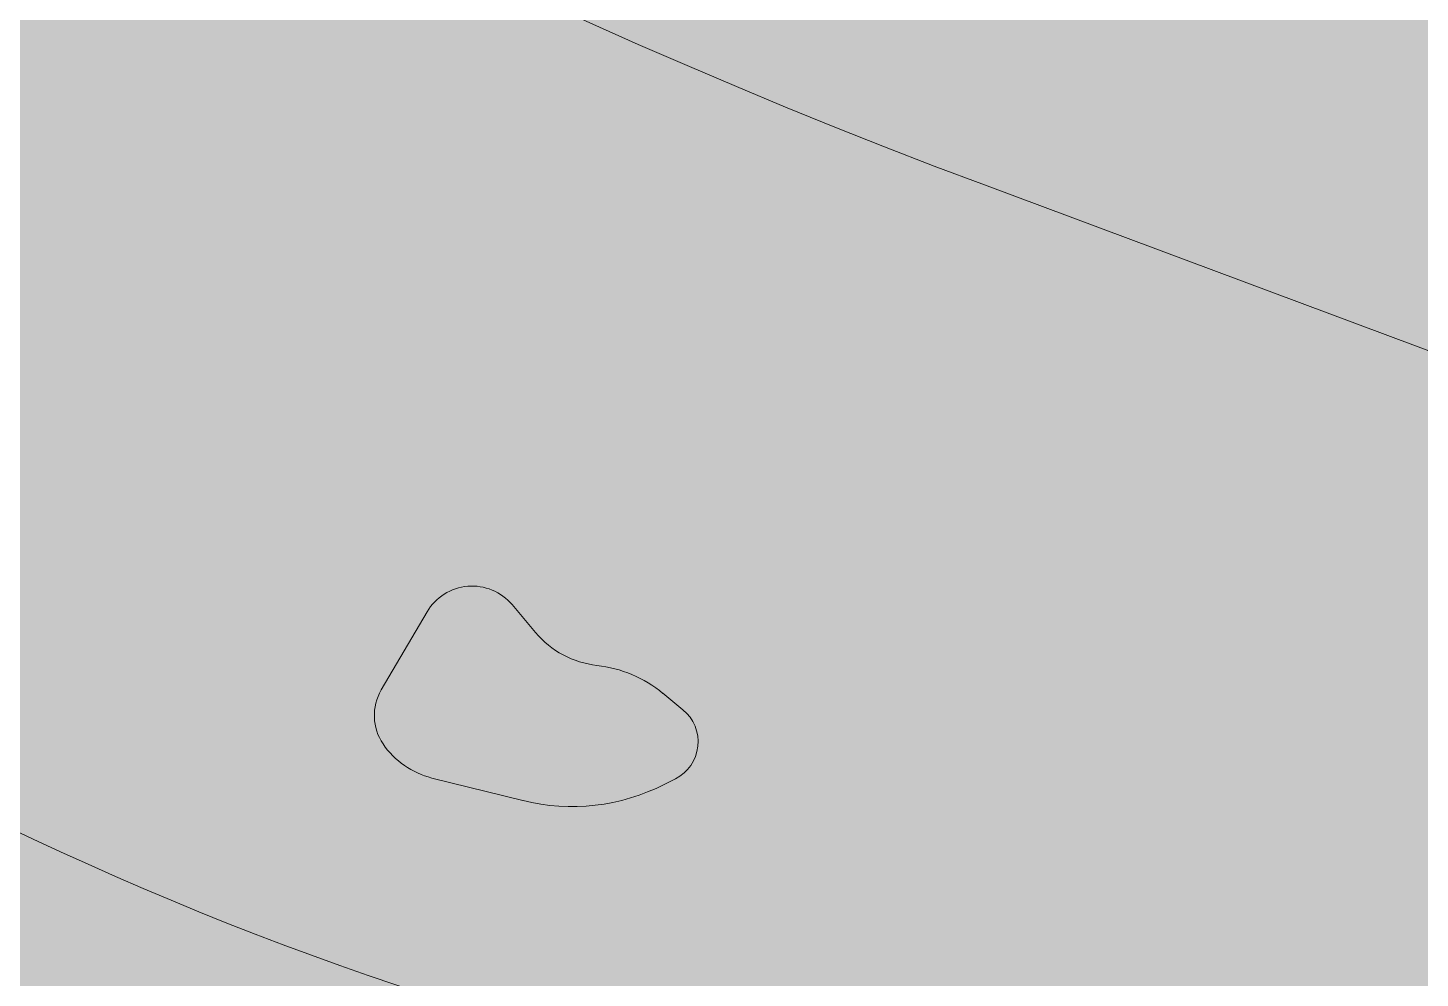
# Model space of a CAD drawing. Header units: metres. Extents: x 68582 to 69192, y 19191 to 19633.
# Drawn here: x 68845.151 to 68848.235, y 19416.928 to 19419.033 of the extents above; entities that cross this region are included whole.
import ezdxf

# ---------------------------------------------------------------- set-up
doc = ezdxf.new("R2010")
doc.units = ezdxf.units.M
doc.layers.get('0').update_dxf_attribs({"lineweight": 15})
doc.layers.add('None', color=7, linetype='Continuous', lineweight=5)

msp = doc.modelspace()

# ---------------------------------------------------------------- hatches: boundary and pattern name
at = {"true_color": 0xd1f0d1, "transparency": 33554687}
msp.add_hatch(color=254, dxfattribs=at).paths.add_polyline_path([(68588.1224, 19191.4432), (69192.2959, 19191.4432), (69192.2959, 19628.2315), (68588.1224, 19628.2315)], flags=0)
at = {"true_color": 0xffffff, "transparency": 33554687}
msp.add_hatch(color=7, dxfattribs=at).paths.add_polyline_path([(68825.3556, 19422.439), (68826.712, 19422.8887), (68826.6127, 19422.697), (68826.6, 19422.0886), (68826.186, 19420.869), (68824.9495, 19418.7106), (68824.8734, 19418.5223), (68824.9759, 19418.3449), (68825.2591, 19418.1814), (68825.5618, 19418.1172), (68831.8741, 19418.7867), (68832.5768, 19419.0021), (68834.2528, 19419.9671), (68835.0722, 19420.7984), (68835.1359, 19420.9914), (68840.4961, 19425.4903), (68844.6001, 19421.3), (68850.3218, 19419.6618), (68850.3064, 19419.3596), (68850.3994, 19419.0735), (68849.644, 19418.7477), (68849.2219, 19418.519), (68848.983, 19418.1172), (68849.2046, 19417.4193), (68849.6487, 19416.5014), (68849.6137, 19415.1127), (68849.5912, 19414.1934), (68847.3415, 19414.5712), (68845.8069, 19414.8685), (68845.6312, 19414.8367), (68845.3206, 19414.5563), (68845.2185, 19414.2132), (68845.372, 19413.8898), (68846.211, 19413.1227), (68846.211, 19410.8), (68820.6803, 19412.6899), (68821.2158, 19414.4381), (68822.5757, 19414.4), (68823.7717, 19414.4), (68832.9528, 19413.8649), (68833.1476, 19413.9289), (68834.8935, 19416.2662), (68835.6584, 19417.801), (68835.7721, 19418.2335), (68835.7523, 19419.9657), (68835.7721, 19420.1158), (68835.5053, 19420.1641), (68835.2347, 19419.9885), (68834.6009, 19419.6367), (68832.5841, 19418.5455), (68825.775, 19417.7036), (68824.9033, 19417.5901), (68823.9266, 19417.8291), (68824.3196, 19418.8339), (68825.6634, 19421.2711), (68825.8214, 19422.0829), (68825.7972, 19422.2603), (68825.6774, 19422.3935), (68825.3079, 19422.4231)], flags=0)
at = {"layer": 'None', "linetype": 'Continuous', "lineweight": 0, "true_color": 0xbbbbbb, "transparency": 33554687}
for points in [[(68846.0275, 19417.9591), (68846.0435, 19417.9585), (68846.0596, 19417.9585), (68846.0756, 19417.9591), (68846.0916, 19417.9601), (68846.1076, 19417.9618), (68846.1235, 19417.9639), (68846.1393, 19417.9667), (68846.155, 19417.9699), (68846.1789, 19417.9753), (68846.1803, 19417.9757), (68846.1818, 19417.9761), (68846.1832, 19417.9765), (68846.1846, 19417.977), (68846.186, 19417.9776), (68846.1874, 19417.9782), (68846.1888, 19417.9789), (68846.1901, 19417.9796), (68846.1914, 19417.9803), (68846.1927, 19417.9811), (68846.194, 19417.9819), (68846.1952, 19417.9828), (68846.1964, 19417.9837), (68846.1975, 19417.9847), (68846.1987, 19417.9857), (68846.1998, 19417.9867), (68846.2008, 19417.9878), (68846.2018, 19417.9889), (68846.2028, 19417.9901), (68846.2038, 19417.9912), (68846.2047, 19417.9925), (68846.2055, 19417.9937), (68846.2063, 19417.995), (68846.2071, 19417.9963), (68846.2078, 19417.9976), (68846.2085, 19417.9989), (68846.2091, 19418.0003), (68846.2097, 19418.0017), (68846.2102, 19418.0031), (68846.2107, 19418.0045), (68846.2111, 19418.006), (68846.2115, 19418.0075), (68846.2118, 19418.0089), (68846.2121, 19418.0104), (68846.2123, 19418.0119), (68846.2125, 19418.0134), (68846.2126, 19418.0149), (68846.2127, 19418.0164), (68846.2127, 19418.0179), (68846.2127, 19418.0194), (68846.2126, 19418.0209), (68846.2124, 19418.0224), (68846.2122, 19418.0239), (68846.2119, 19418.0263), (68846.2114, 19418.0287), (68846.2108, 19418.0311), (68846.2102, 19418.0335), (68846.2095, 19418.0358), (68846.2087, 19418.0381), (68846.2078, 19418.0404), (68846.2068, 19418.0426), (68846.2058, 19418.0449), (68846.2047, 19418.047), (68846.2035, 19418.0492), (68846.2023, 19418.0513), (68846.201, 19418.0533), (68846.1996, 19418.0554), (68846.1981, 19418.0573), (68846.1966, 19418.0592), (68846.195, 19418.0611), (68846.1934, 19418.0629), (68846.1917, 19418.0647), (68846.1899, 19418.0663), (68846.1881, 19418.068), (68846.1862, 19418.0695), (68846.1843, 19418.0711), (68846.1823, 19418.0725), (68846.1803, 19418.0739), (68846.1782, 19418.0752), (68846.1761, 19418.0764), (68846.174, 19418.0775), (68846.1718, 19418.0786), (68846.1695, 19418.0796), (68846.1487, 19418.0886), (68846.1322, 19418.0955), (68846.1155, 19418.1017), (68846.0985, 19418.1074), (68846.0814, 19418.1125), (68846.0641, 19418.1171), (68846.0467, 19418.121), (68846.0291, 19418.1244), (68845.9274, 19418.1421), (68845.9245, 19418.1425), (68845.9215, 19418.1429), (68845.9186, 19418.1431), (68845.9156, 19418.1433), (68845.9127, 19418.1434), (68845.9097, 19418.1433), (68845.9067, 19418.1432), (68845.9038, 19418.1429), (68845.9008, 19418.1426), (68845.8979, 19418.1421), (68845.895, 19418.1416), (68845.8921, 19418.1409), (68845.8893, 19418.1402), (68845.8864, 19418.1394), (68845.8836, 19418.1384), (68845.8808, 19418.1374), (68845.8781, 19418.1363), (68845.8754, 19418.135), (68845.8727, 19418.1337), (68845.8701, 19418.1323), (68845.8676, 19418.1309), (68845.8651, 19418.1293), (68845.8626, 19418.1276), (68845.8602, 19418.1259), (68845.8579, 19418.1241), (68845.8556, 19418.1222), (68845.8534, 19418.1202), (68845.8513, 19418.1182), (68845.8492, 19418.116), (68845.8472, 19418.1138), (68845.8453, 19418.1116), (68845.8434, 19418.1093), (68845.8417, 19418.1069), (68845.84, 19418.1044), (68845.8384, 19418.102), (68845.8369, 19418.0994), (68845.8355, 19418.0968), (68845.8344, 19418.0948), (68845.8335, 19418.0927), (68845.8326, 19418.0905), (68845.8318, 19418.0884), (68845.831, 19418.0862), (68845.8304, 19418.084), (68845.8298, 19418.0818), (68845.8293, 19418.0795), (68845.8288, 19418.0773), (68845.8285, 19418.075), (68845.8282, 19418.0727), (68845.828, 19418.0704), (68845.8279, 19418.0681), (68845.8278, 19418.0658), (68845.8279, 19418.0635), (68845.828, 19418.0612), (68845.8282, 19418.0589), (68845.8285, 19418.0566), (68845.8288, 19418.0544), (68845.8293, 19418.0521), (68845.8298, 19418.0498), (68845.8304, 19418.0476), (68845.8311, 19418.0454), (68845.8318, 19418.0432), (68845.8326, 19418.0411), (68845.8335, 19418.039), (68845.8345, 19418.0369), (68845.8355, 19418.0348), (68845.8366, 19418.0328), (68845.8378, 19418.0308), (68845.839, 19418.0289), (68845.8404, 19418.027), (68845.8417, 19418.0251), (68845.8432, 19418.0233), (68845.8447, 19418.0216), (68845.8462, 19418.0199), (68845.8478, 19418.0183), (68845.8495, 19418.0167), (68845.8512, 19418.0152), (68845.853, 19418.0137), (68845.8548, 19418.0123), (68845.8567, 19418.0109), (68845.8586, 19418.0097), (68845.8606, 19418.0085), (68845.871, 19418.0023), (68845.8802, 19417.9971), (68845.8896, 19417.9922), (68845.8992, 19417.9876), (68845.9088, 19417.9834), (68845.9187, 19417.9795), (68845.9286, 19417.9759), (68845.9387, 19417.9727), (68845.9489, 19417.9698), (68845.9591, 19417.9673), (68845.9695, 19417.9651), (68845.9799, 19417.9633), (68845.9904, 19417.9618), (68846.0009, 19417.9607), (68846.0115, 19417.96)], [(68845.7461, 19417.6204), (68845.755, 19417.6197), (68845.7639, 19417.6192), (68845.7729, 19417.6191), (68845.7818, 19417.6193), (68845.7907, 19417.6197), (68845.7997, 19417.6205), (68845.8085, 19417.6215), (68845.8174, 19417.6229), (68845.8262, 19417.6246), (68845.8349, 19417.6265), (68845.8436, 19417.6288), (68845.8522, 19417.6313), (68845.8607, 19417.6341), (68845.8691, 19417.6372), (68845.8773, 19417.6406), (68845.8804, 19417.6419), (68845.8833, 19417.6434), (68845.8862, 19417.645), (68845.8891, 19417.6466), (68845.8919, 19417.6484), (68845.8946, 19417.6502), (68845.8973, 19417.6522), (68845.8999, 19417.6542), (68845.9024, 19417.6563), (68845.9049, 19417.6585), (68845.9073, 19417.6608), (68845.9096, 19417.6632), (68845.9118, 19417.6657), (68845.9139, 19417.6682), (68845.916, 19417.6708), (68845.9179, 19417.6735), (68845.9198, 19417.6762), (68845.9215, 19417.679), (68845.9232, 19417.6819), (68845.9248, 19417.6848), (68845.9262, 19417.6877), (68845.9276, 19417.6908), (68845.9288, 19417.6938), (68845.93, 19417.6969), (68845.931, 19417.7001), (68845.932, 19417.7032), (68845.9328, 19417.7064), (68845.9335, 19417.7097), (68845.9341, 19417.7129), (68845.9346, 19417.7162), (68845.9349, 19417.7195), (68845.9352, 19417.7228), (68845.9354, 19417.7261), (68845.9354, 19417.7294), (68845.9353, 19417.7327), (68845.9351, 19417.736), (68845.9345, 19417.7441), (68845.9339, 19417.75), (68845.9332, 19417.7558), (68845.9322, 19417.7616), (68845.9311, 19417.7674), (68845.9298, 19417.7731), (68845.9282, 19417.7788), (68845.9265, 19417.7844), (68845.9246, 19417.79), (68845.9225, 19417.7955), (68845.9203, 19417.8009), (68845.9178, 19417.8063), (68845.9152, 19417.8115), (68845.9124, 19417.8167), (68845.9094, 19417.8218), (68845.9063, 19417.8267), (68845.903, 19417.8316), (68845.8995, 19417.8363), (68845.8959, 19417.841), (68845.8921, 19417.8455), (68845.8882, 19417.8498), (68845.8841, 19417.8541), (68845.8799, 19417.8582), (68845.8755, 19417.8621), (68845.871, 19417.8659), (68845.8605, 19417.8743), (68845.8497, 19417.8823), (68845.8387, 19417.8899), (68845.8274, 19417.8971), (68845.8159, 19417.904), (68845.8041, 19417.9105), (68845.7922, 19417.9165), (68845.78, 19417.9222), (68845.7676, 19417.9275), (68845.7551, 19417.9323), (68845.7425, 19417.9367), (68845.6922, 19417.9533), (68845.6887, 19417.9544), (68845.6852, 19417.9554), (68845.6817, 19417.9562), (68845.6782, 19417.9569), (68845.6746, 19417.9575), (68845.671, 19417.958), (68845.6674, 19417.9583), (68845.6638, 19417.9585), (68845.6601, 19417.9586), (68845.6565, 19417.9586), (68845.6529, 19417.9584), (68845.6493, 19417.9582), (68845.6457, 19417.9578), (68845.6421, 19417.9572), (68845.6385, 19417.9566), (68845.635, 19417.9558), (68845.6314, 19417.9549), (68845.628, 19417.9539), (68845.6245, 19417.9528), (68845.6211, 19417.9515), (68845.6178, 19417.9501), (68845.6145, 19417.9486), (68845.6112, 19417.947), (68845.608, 19417.9453), (68845.6049, 19417.9435), (68845.6018, 19417.9416), (68845.5988, 19417.9396), (68845.5958, 19417.9374), (68845.593, 19417.9352), (68845.5902, 19417.9329), (68845.5875, 19417.9304), (68845.5849, 19417.9279), (68845.5824, 19417.9253), (68845.5799, 19417.9226), (68845.5776, 19417.9199), (68845.5754, 19417.917), (68845.5732, 19417.9141), (68845.5712, 19417.9111), (68845.5693, 19417.908), (68845.5674, 19417.9049), (68845.5657, 19417.9017), (68845.5641, 19417.8984), (68845.5626, 19417.8951), (68845.5612, 19417.8918), (68845.56, 19417.8884), (68845.5588, 19417.8849), (68845.5578, 19417.8815), (68845.5543, 19417.869), (68845.5528, 19417.8631), (68845.5515, 19417.857), (68845.5503, 19417.851), (68845.5494, 19417.8449), (68845.5487, 19417.8388), (68845.5482, 19417.8326), (68845.5479, 19417.8265), (68845.5479, 19417.8203), (68845.548, 19417.8141), (68845.5484, 19417.808), (68845.5489, 19417.8018), (68845.5497, 19417.7957), (68845.5507, 19417.7896), (68845.5519, 19417.7836), (68845.5533, 19417.7776), (68845.5549, 19417.7716), (68845.5567, 19417.7657), (68845.5587, 19417.7599), (68845.5609, 19417.7542), (68845.5634, 19417.7485), (68845.566, 19417.7429), (68845.5688, 19417.7374), (68845.5717, 19417.732), (68845.5749, 19417.7267), (68845.5782, 19417.7215), (68845.5818, 19417.7165), (68845.5855, 19417.7115), (68845.5893, 19417.7067), (68845.5934, 19417.7021), (68845.6062, 19417.6877), (68845.6108, 19417.6827), (68845.6156, 19417.6778), (68845.6205, 19417.6732), (68845.6256, 19417.6687), (68845.6308, 19417.6643), (68845.6362, 19417.6602), (68845.6417, 19417.6562), (68845.6474, 19417.6525), (68845.6532, 19417.6489), (68845.659, 19417.6455), (68845.665, 19417.6423), (68845.6712, 19417.6393), (68845.6774, 19417.6366), (68845.6836, 19417.634), (68845.69, 19417.6317), (68845.6965, 19417.6295), (68845.703, 19417.6276), (68845.7096, 19417.6259), (68845.7162, 19417.6245), (68845.7229, 19417.6232), (68845.7296, 19417.6222), (68845.7363, 19417.6214)], [(68846.4552, 19417.697), (68846.4714, 19417.6964), (68846.4877, 19417.6964), (68846.5039, 19417.6969), (68846.5202, 19417.698), (68846.5364, 19417.6997), (68846.5525, 19417.7018), (68846.5685, 19417.7046), (68846.5844, 19417.7078), (68846.6091, 19417.7133), (68846.6106, 19417.7137), (68846.612, 19417.7141), (68846.6134, 19417.7145), (68846.6149, 19417.715), (68846.6163, 19417.7156), (68846.6176, 19417.7162), (68846.619, 19417.7168), (68846.6203, 19417.7175), (68846.6216, 19417.7183), (68846.6229, 19417.719), (68846.6242, 19417.7199), (68846.6254, 19417.7208), (68846.6266, 19417.7217), (68846.6278, 19417.7226), (68846.6289, 19417.7236), (68846.63, 19417.7247), (68846.631, 19417.7257), (68846.6321, 19417.7268), (68846.633, 19417.728), (68846.634, 19417.7292), (68846.6349, 19417.7304), (68846.6357, 19417.7316), (68846.6365, 19417.7329), (68846.6373, 19417.7342), (68846.638, 19417.7355), (68846.6387, 19417.7369), (68846.6393, 19417.7382), (68846.6399, 19417.7396), (68846.6404, 19417.741), (68846.6409, 19417.7425), (68846.6413, 19417.7439), (68846.6417, 19417.7454), (68846.642, 19417.7468), (68846.6423, 19417.7483), (68846.6425, 19417.7498), (68846.6427, 19417.7513), (68846.6428, 19417.7528), (68846.6429, 19417.7543), (68846.6429, 19417.7558), (68846.6429, 19417.7573), (68846.6428, 19417.7588), (68846.6426, 19417.7603), (68846.6424, 19417.7618), (68846.642, 19417.7642), (68846.6415, 19417.7666), (68846.641, 19417.769), (68846.6403, 19417.7713), (68846.6396, 19417.7737), (68846.6388, 19417.776), (68846.6379, 19417.7783), (68846.637, 19417.7805), (68846.6359, 19417.7827), (68846.6348, 19417.7849), (68846.6337, 19417.787), (68846.6324, 19417.7891), (68846.6311, 19417.7912), (68846.6297, 19417.7932), (68846.6282, 19417.7952), (68846.6267, 19417.7971), (68846.6251, 19417.7989), (68846.6235, 19417.8007), (68846.6217, 19417.8025), (68846.62, 19417.8041), (68846.6182, 19417.8058), (68846.6163, 19417.8073), (68846.6143, 19417.8088), (68846.6124, 19417.8103), (68846.6103, 19417.8116), (68846.6083, 19417.8129), (68846.6061, 19417.8141), (68846.604, 19417.8153), (68846.6018, 19417.8163), (68846.5996, 19417.8173), (68846.5781, 19417.8265), (68846.5613, 19417.8333), (68846.5443, 19417.8396), (68846.5272, 19417.8453), (68846.5098, 19417.8504), (68846.4923, 19417.8549), (68846.4747, 19417.8589), (68846.4569, 19417.8622), (68846.3531, 19417.8801), (68846.3501, 19417.8805), (68846.347, 19417.8809), (68846.344, 19417.8811), (68846.3409, 19417.8813), (68846.3379, 19417.8813), (68846.3348, 19417.8813), (68846.3317, 19417.8811), (68846.3287, 19417.8808), (68846.3257, 19417.8804), (68846.3227, 19417.8799), (68846.3197, 19417.8793), (68846.3167, 19417.8786), (68846.3137, 19417.8779), (68846.3108, 19417.8769), (68846.3079, 19417.8759), (68846.3051, 19417.8748), (68846.3022, 19417.8736), (68846.2995, 19417.8723), (68846.2968, 19417.8709), (68846.2941, 19417.8695), (68846.2915, 19417.8679), (68846.2889, 19417.8662), (68846.2864, 19417.8645), (68846.284, 19417.8626), (68846.2816, 19417.8607), (68846.2793, 19417.8587), (68846.2771, 19417.8566), (68846.2749, 19417.8544), (68846.2728, 19417.8522), (68846.2708, 19417.8499), (68846.2689, 19417.8475), (68846.267, 19417.8451), (68846.2653, 19417.8426), (68846.2636, 19417.84), (68846.262, 19417.8374), (68846.2606, 19417.8347), (68846.2595, 19417.8326), (68846.2585, 19417.8306), (68846.2576, 19417.8284), (68846.2568, 19417.8263), (68846.2561, 19417.8241), (68846.2554, 19417.8219), (68846.2548, 19417.8197), (68846.2543, 19417.8175), (68846.2538, 19417.8152), (68846.2535, 19417.8129), (68846.2532, 19417.8106), (68846.253, 19417.8084), (68846.2529, 19417.8061), (68846.2528, 19417.8038), (68846.2529, 19417.8015), (68846.253, 19417.7992), (68846.2532, 19417.7969), (68846.2535, 19417.7946), (68846.2538, 19417.7923), (68846.2542, 19417.79), (68846.2548, 19417.7878), (68846.2554, 19417.7856), (68846.256, 19417.7834), (68846.2568, 19417.7812), (68846.2576, 19417.7791), (68846.2585, 19417.7769), (68846.2594, 19417.7748), (68846.2605, 19417.7728), (68846.2616, 19417.7708), (68846.2628, 19417.7688), (68846.264, 19417.7669), (68846.2653, 19417.765), (68846.2667, 19417.7631), (68846.2682, 19417.7614), (68846.2697, 19417.7596), (68846.2712, 19417.7579), (68846.2728, 19417.7563), (68846.2745, 19417.7547), (68846.2763, 19417.7532), (68846.278, 19417.7518), (68846.2799, 19417.7504), (68846.2818, 19417.749), (68846.2837, 19417.7478), (68846.2856, 19417.7466), (68846.2966, 19417.7402), (68846.3059, 19417.735), (68846.3154, 19417.7301), (68846.3251, 19417.7255), (68846.3349, 19417.7213), (68846.3449, 19417.7173), (68846.3549, 19417.7138), (68846.3651, 19417.7105), (68846.3754, 19417.7077), (68846.3858, 19417.7051), (68846.3963, 19417.703), (68846.4068, 19417.7012), (68846.4174, 19417.6997), (68846.428, 19417.6986), (68846.4387, 19417.6979)], [(68846.1724, 19416.9888), (68846.1855, 19416.988), (68846.1987, 19416.9876), (68846.2119, 19416.9877), (68846.225, 19416.9882), (68846.2382, 19416.9892), (68846.2512, 19416.9906), (68846.2643, 19416.9924), (68846.2772, 19416.9947), (68846.2901, 19416.9975), (68846.3029, 19417.0007), (68846.3155, 19417.0043), (68846.3281, 19417.0083), (68846.3352, 19417.0107), (68846.3381, 19417.0118), (68846.3411, 19417.013), (68846.344, 19417.0142), (68846.3468, 19417.0156), (68846.3496, 19417.017), (68846.3523, 19417.0186), (68846.355, 19417.0203), (68846.3576, 19417.022), (68846.3602, 19417.0238), (68846.3627, 19417.0257), (68846.3651, 19417.0277), (68846.3675, 19417.0298), (68846.3698, 19417.032), (68846.372, 19417.0342), (68846.3741, 19417.0366), (68846.3762, 19417.0389), (68846.3781, 19417.0414), (68846.38, 19417.0439), (68846.3818, 19417.0465), (68846.3835, 19417.0492), (68846.3851, 19417.0519), (68846.3866, 19417.0546), (68846.3881, 19417.0574), (68846.3894, 19417.0603), (68846.3906, 19417.0632), (68846.3918, 19417.0661), (68846.3928, 19417.0691), (68846.3937, 19417.0721), (68846.3945, 19417.0751), (68846.3953, 19417.0782), (68846.3959, 19417.0813), (68846.3964, 19417.0844), (68846.3968, 19417.0875), (68846.3971, 19417.0907), (68846.3972, 19417.0938), (68846.3973, 19417.097), (68846.3973, 19417.1001), (68846.3971, 19417.1032), (68846.3969, 19417.1064), (68846.3963, 19417.1116), (68846.3955, 19417.1167), (68846.3946, 19417.1218), (68846.3935, 19417.1269), (68846.3922, 19417.1319), (68846.3907, 19417.1369), (68846.3891, 19417.1419), (68846.3872, 19417.1468), (68846.3853, 19417.1516), (68846.3831, 19417.1563), (68846.3808, 19417.161), (68846.3784, 19417.1656), (68846.3757, 19417.1701), (68846.373, 19417.1745), (68846.3701, 19417.1788), (68846.367, 19417.183), (68846.3638, 19417.1871), (68846.3604, 19417.1911), (68846.3569, 19417.1949), (68846.3533, 19417.1987), (68846.3496, 19417.2023), (68846.3457, 19417.2058), (68846.3417, 19417.2091), (68846.3376, 19417.2124), (68846.3334, 19417.2154), (68846.3291, 19417.2183), (68846.3205, 19417.224), (68846.3066, 19417.2327), (68846.2924, 19417.2411), (68846.278, 19417.2489), (68846.2633, 19417.2563), (68846.2484, 19417.2632), (68846.2333, 19417.2696), (68846.218, 19417.2756), (68846.2024, 19417.281), (68846.1868, 19417.286), (68846.1709, 19417.2904), (68846.0836, 19417.3134), (68846.0797, 19417.3143), (68846.0757, 19417.3152), (68846.0717, 19417.3158), (68846.0677, 19417.3164), (68846.0637, 19417.3168), (68846.0596, 19417.3171), (68846.0556, 19417.3172), (68846.0515, 19417.3172), (68846.0475, 19417.317), (68846.0434, 19417.3167), (68846.0394, 19417.3163), (68846.0354, 19417.3157), (68846.0314, 19417.315), (68846.0274, 19417.3141), (68846.0235, 19417.3132), (68846.0196, 19417.312), (68846.0158, 19417.3108), (68846.012, 19417.3094), (68846.0082, 19417.3079), (68846.0045, 19417.3062), (68846.0009, 19417.3044), (68845.9973, 19417.3025), (68845.9938, 19417.3005), (68845.9904, 19417.2983), (68845.987, 19417.2961), (68845.9837, 19417.2937), (68845.9805, 19417.2912), (68845.9774, 19417.2886), (68845.9744, 19417.2859), (68845.9715, 19417.2831), (68845.9687, 19417.2802), (68845.966, 19417.2772), (68845.9634, 19417.2741), (68845.9609, 19417.2709), (68845.9585, 19417.2676), (68845.9562, 19417.2642), (68845.9541, 19417.2608), (68845.952, 19417.2573), (68845.9501, 19417.2537), (68845.9483, 19417.2501), (68845.9467, 19417.2464), (68845.9452, 19417.2426), (68845.9438, 19417.2388), (68845.9427, 19417.2358), (68845.941, 19417.2307), (68845.9395, 19417.2254), (68845.9382, 19417.2202), (68845.937, 19417.2149), (68845.9361, 19417.2095), (68845.9353, 19417.2041), (68845.9347, 19417.1987), (68845.9343, 19417.1933), (68845.9341, 19417.1879), (68845.934, 19417.1825), (68845.9342, 19417.177), (68845.9345, 19417.1716), (68845.9351, 19417.1662), (68845.9358, 19417.1608), (68845.9367, 19417.1554), (68845.9378, 19417.1501), (68845.9391, 19417.1448), (68845.9405, 19417.1396), (68845.9422, 19417.1344), (68845.944, 19417.1293), (68845.946, 19417.1242), (68845.9481, 19417.1193), (68845.9505, 19417.1144), (68845.953, 19417.1095), (68845.9556, 19417.1048), (68845.9585, 19417.1002), (68845.9615, 19417.0956), (68845.9646, 19417.0912), (68845.9679, 19417.0869), (68845.9714, 19417.0827), (68845.9749, 19417.0786), (68845.9787, 19417.0746), (68845.9825, 19417.0708), (68845.9865, 19417.0671), (68845.9945, 19417.06), (68846.0018, 19417.0538), (68846.0092, 19417.0478), (68846.0169, 19417.0421), (68846.0247, 19417.0366), (68846.0327, 19417.0314), (68846.0409, 19417.0265), (68846.0492, 19417.0219), (68846.0578, 19417.0175), (68846.0664, 19417.0135), (68846.0752, 19417.0097), (68846.0841, 19417.0063), (68846.0931, 19417.0031), (68846.1022, 19417.0003), (68846.1114, 19416.9978), (68846.1207, 19416.9955), (68846.1301, 19416.9937), (68846.1395, 19416.9921), (68846.149, 19416.9908), (68846.1585, 19416.9899)]]:
    msp.add_hatch(color=9, dxfattribs=at).paths.add_polyline_path(points, flags=0)

# ---------------------------------------------------------------- linework, layer by layer
at = {"layer": 'None', "color": 7, "linetype": 'Continuous', "lineweight": 0, "transparency": 33554687}
for p, q in [((68846.2759, 19417.6934), (68846.2238, 19417.7554)), ((68846.0355, 19417.7395), (68845.9341, 19417.5664)), ((68846.6022, 19417.5226), (68846.5579, 19417.559)), ((68846.0463, 19417.3714), (68846.2479, 19417.3213)), ((68846.5608, 19417.3572), (68846.5856, 19417.3698))]:
    msp.add_line(p, q, dxfattribs=at)
at = {"layer": 'None', "color": 7, "linetype": 'Continuous', "lineweight": 5, "transparency": 33554687}
msp.add_lwpolyline([(68849.0501, 19418.02), (68847.2701, 19418.685), (68847.1586, 19418.727), (68847.0487, 19418.7696), (68846.9388, 19418.8132), (68846.8293, 19418.8577), (68846.7204, 19418.903), (68846.6117, 19418.9493), (68846.5033, 19418.9964), (68846.3956, 19419.0444), (68846.288, 19419.0933), (68846.1808, 19419.1431), (68846.0742, 19419.1936), (68845.9679, 19419.2451), (68845.862, 19419.2975), (68845.7566, 19419.3506), (68845.6516, 19419.4047), (68845.547, 19419.4597), (68845.4428, 19419.5155), (68845.3393, 19419.572), (68845.236, 19419.6295), (68845.1332, 19419.6878)], dxfattribs=at)
at = {"layer": 'None', "color": 7, "linetype": 'Continuous', "lineweight": 0, "transparency": 33554687}
for centre, radius, start, end in [((68846.1353, 19417.681), 0.1156, 40.0571, 149.6259), ((68846.3806, 19417.3433), 0.2792, 50.5815, 83.6341), ((68846.0307, 19417.5098), 0.112, 149.6259, 214.1467), ((68846.5439, 19417.4516), 0.0918, 297.015, 50.5815), ((68846.0908, 19417.5506), 0.1846, 214.1467, 256.0522), ((68846.3564, 19417.7581), 0.45, 256.0522, 297.015)]:
    msp.add_arc(centre, radius, start, end, dxfattribs=at)
at = {"layer": 'None', "color": 7, "linetype": 'Continuous', "lineweight": 0, "transparency": 33554687, "extrusion": (0, 0, -1)}
msp.add_arc((-68846.4345, 19417.8268), 0.2072, 276.3659, 319.9429, dxfattribs=at)
at = {"layer": 'None', "color": 7, "linetype": 'Continuous', "lineweight": 0, "transparency": 33554582}
msp.add_arc((68848.4, 19424.122), 7.6087, 237.74644, 270, dxfattribs=at)

doc.saveas('drawing.dxf')
